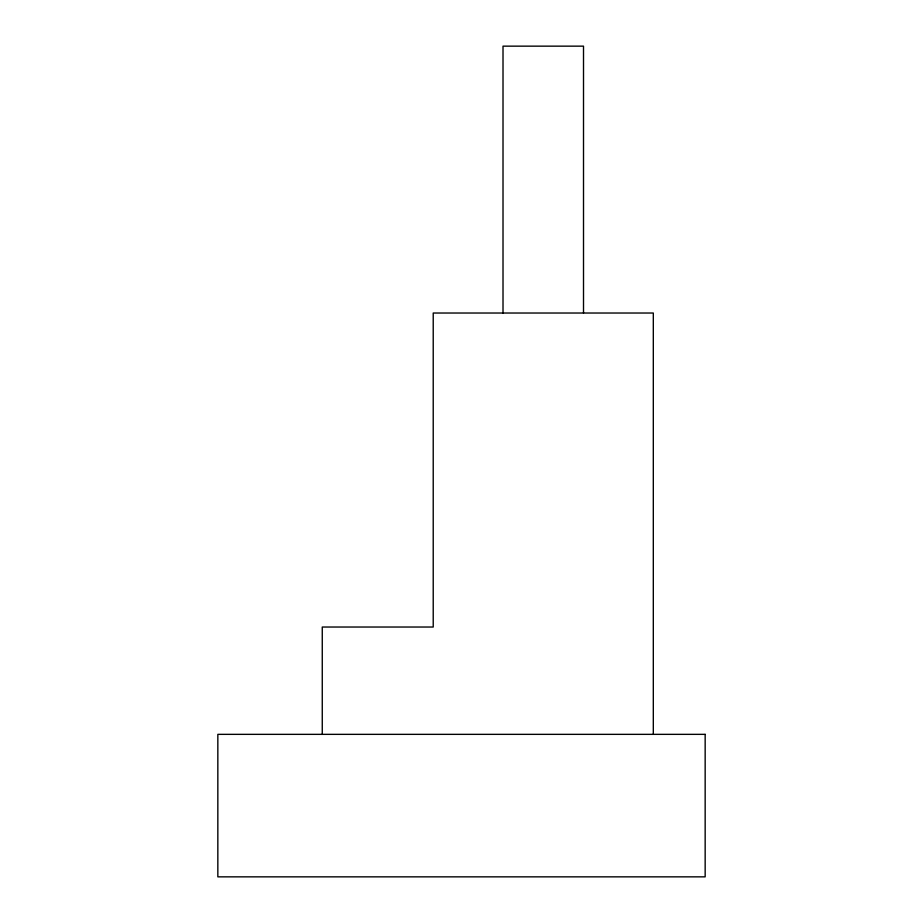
<?xml version="1.0" encoding="UTF-8"?>
<svg xmlns="http://www.w3.org/2000/svg" width="923" height="923" viewBox="0 0 923 923"><rect width="100%" height="100%" fill="white"/><g stroke="black" fill="none" stroke-linecap="round" stroke-linejoin="round"><path stroke-width="1.38" d="M653.311 734.35L653.311 313.024L433.222 313.024L433.222 627.029L322.265 627.029L322.265 734.35M583.509 313.024L583.509 46.15L503.012 46.15L503.012 313.024M705.16 734.35L217.84 734.35L217.84 876.85L705.16 876.85L705.16 734.35"/></g></svg>
